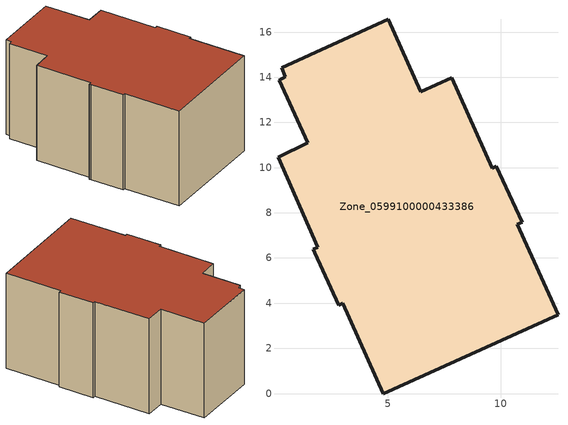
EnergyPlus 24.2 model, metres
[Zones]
Zone_0599100000433386
 floor ground (C_G): 1.77,6.23 1.7,6.38 1.88,6.47 0.13,10.45 1.44,11.1 0.2,13.85 0.45,14.01 0.3,14.43 5.02,16.55 6.46,13.36 7.83,13.97 9.62,9.98 9.8,10.06 10.93,7.59 10.73,7.5 12.53,3.5 4.79,0 3,4 2.81,3.91 z0
 wall outside (C_F): 7.83,13.97 6.46,13.36 5.02,16.55 0.3,14.43 0.45,14.01 0.2,13.85 1.44,11.1 0.13,10.45 1.88,6.47 1.7,6.38 1.77,6.23 2.81,3.91 3,4 4.79,0 12.53,3.5 10.73,7.5 10.93,7.59 9.8,10.06 9.62,9.98 7.83,13.97 z0:7.59
 roof outside (C_R): 0.45,14.01 0.2,13.85 1.44,11.1 0.13,10.45 1.88,6.47 1.7,6.38 1.77,6.23 2.81,3.91 3,4 4.79,0 12.53,3.5 10.73,7.5 10.93,7.59 9.8,10.06 9.62,9.98 7.83,13.97 6.46,13.36 5.02,16.55 0.3,14.43 z7.59
[BUILDING]
Pand.0599100000433386: North Axis=0; Terrain=City; Loads Convergence Tolerance Value=0.04; Temperature Convergence Tolerance Value=0.4; Solar Distribution=FullExterior; Maximum Number of Warmup Days=25; Minimum Number of Warmup Days=1
[Site:Location]
Rotterdam.The.Hague.AP_ZH_NLD Design_Conditions: Latitude=51.96; Longitude=4.45; Time Zone=1; Elevation=-4.5
[SITE:GROUNDTEMPERATURE:BUILDINGSURFACE]
18, 18, 18, 18, 18, 18, 18, 18, 18, 18, 18, 18
[MATERIAL] Thermal Absorptance=0.9; Solar Absorptance=0.7; Visible Absorptance=0.7
Name | Roughness | Thickness | Conductivity | Density | Specific Heat
G.D.2006-2014 | MediumSmooth | 0.15 | 0.06 | 540 | 1210
F.D.2006-2014 | Rough | 0.3 | 0.12 | 1920 | 840
R.D.2006-2014 | MediumRough | 0.2 | 0.08 | 1500 | 1000
[CONSTRUCTION]
C_G: G.D.2006-2014
C_F: F.D.2006-2014
C_R: R.D.2006-2014
[ZONE]
Zone_0599100000433386: Type=1; Multiplier=1; Ceiling Height=Autocalculate; Volume=Autocalculate; Floor Area=autocalculate; Part of Total Floor Area=Yes
[ZONEINFILTRATION:DESIGNFLOWRATE]
Infil_Zone_0599100000433386: Zone or ZoneList or Space or SpaceList=Zone_0599100000433386; Schedule=AlwaysOn; Design Flow Rate Calculation Method=Flow/Area; Flow Rate per Floor Area=0.0021; Constant Term Coefficient=1; Temperature Term Coefficient=0; Velocity Term Coefficient=0; Velocity Squared Term Coefficient=0
[HVACTEMPLATE:ZONE:IDEALLOADSAIRSYSTEM]
Zone_0599100000433386: Maximum Heating Supply Air Temperature=50; Minimum Cooling Supply Air Temperature=13; Maximum Heating Supply Air Humidity Ratio=0.0156; Minimum Cooling Supply Air Humidity Ratio=0.0077; Heating Limit=NoLimit; Cooling Limit=NoLimit; Dehumidification Control Type=ConstantSensibleHeatRatio; Cooling Sensible Heat Ratio=0.7; Dehumidification Setpoint=60; Humidification Control Type=None; Humidification Setpoint=30; Outdoor Air Method=None; Outdoor Air Flow Rate per Person=0.00944; Outdoor Air Flow Rate per Zone Floor Area=0; Outdoor Air Flow Rate per Zone=0; Demand Controlled Ventilation Type=None; Outdoor Air Economizer Type=NoEconomizer; Heat Recovery Type=None; Sensible Heat Recovery Effectiveness=0.7; Latent Heat Recovery Effectiveness=0.65
[ZONECONTROL:THERMOSTAT]
ThermostatControl_Zone_0599100000433386: Zone or ZoneList=Zone_0599100000433386; Control Type Schedule=DualSetpointControlType; Control 1=Thermostat_Zone_0599100000433386; Temperature Difference Between Cutout And Setpoint=0
[THERMOSTATSETPOINT:DUALSETPOINT]
Thermostat_Zone_0599100000433386: Heating Setpoint Temperature Schedule=HeatingSetpoint_Zone_0599100000433386; Cooling Setpoint Temperature Schedule=CoolingSetpoint_Zone_0599100000433386
[SCHEDULE:COMPACT]
HeatingSetpoint_Zone_0599100000433386: Through: 12/31, For: AllDays, Until: 24:00, 21
CoolingSetpoint_Zone_0599100000433386: Through: 12/31, For: AllDays, Until: 24:00, 24
DualSetpointControlType: Through: 12/31, For: AllDays, Until: 24:00, 4
AlwaysOn: Through: 12/31, For: AllDays, Until: 24:00, 1
